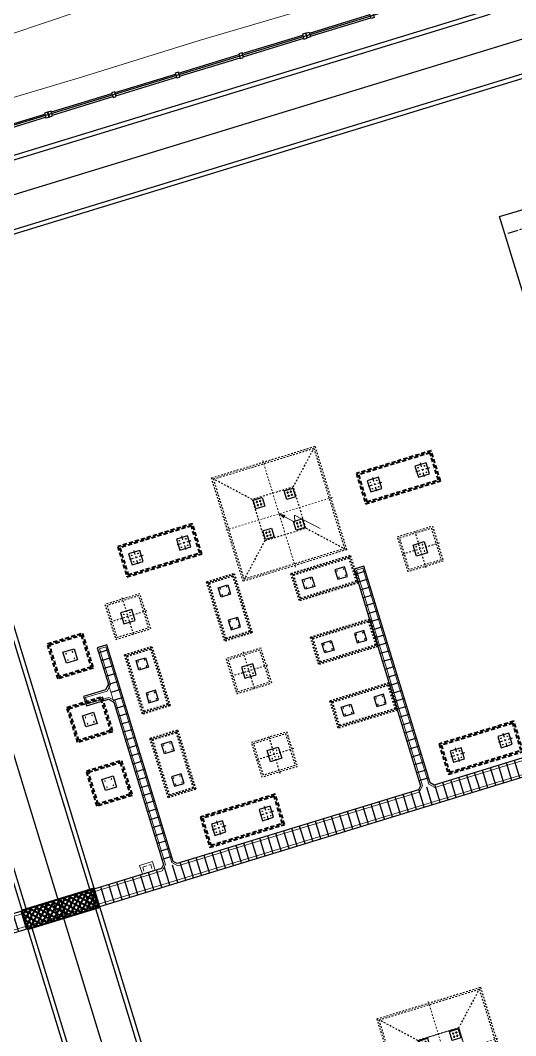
# Model space of a CAD drawing. Header units: inches. Extents: x 543393 to 2689207, y 1841861 to 9121372.
# Drawn here: x 547454 to 547483.8, y 1841939.3 to 1842000.3 of the extents above; entities that cross this region are included whole.
import ezdxf

# ---------------------------------------------------------------- set-up
doc = ezdxf.new("R2010")
doc.units = ezdxf.units.IN
doc.header["$MEASUREMENT"] = 0
for name, pattern in [('02 Xref HH1 MBXD$0$HIDDEN', [0.375, 0.25, -0.125]), ('02 Xref HH1 NDK$0$DASHDOT', [1, 0.5, -0.25, 0, -0.25]), ('02 Xref KB1 MBTB$0$HIDDEN', [0.375, 0.25, -0.125]), ('CENTER', [2, 1.25, -0.25, 0.25, -0.25]), ('DASHDOT', [1, 0.5, -0.25, 0, -0.25]), ('DASHED2', [0.375, 0.25, -0.125]), ('HIDDEN', [0.375, 0.25, -0.125])]:
    doc.linetypes.add(name, pattern=pattern)
for name, color, linetype in [('0.TEXT', 7, 'Continuous'), ('02 Xref HT MBXD V2$0$0.DUONG O TO MOI', 4, 'Continuous'), ('02 Xref HT MBXD V2$0$0.MC HH1', 3, 'Continuous'), ('02 Xref KB1 MBTB$0$DUKIEN', 6, '02 Xref KB1 MBTB$0$HIDDEN'), ('0_Central_Road', 9, 'Continuous'), ('Duong', 4, 'Continuous'), ('Giai doan nay (muong cap)', 9, 'Continuous'), ('LAPMOI', 4, 'Continuous'), ('mongs tb', 4, 'Continuous'), ('NET THAY', 4, 'Continuous'), ('NETTRUC', 8, 'CENTER'), ('PDF17_MONG', 7, 'Continuous'), ('PDF17_TAM', 8, 'Continuous'), ('XD-Mong TB', 4, 'Continuous')]:
    doc.layers.add(name, color=color, linetype=linetype)
for name, color, linetype, lineweight in [('02 Xref KB1 MBTB$0$00', 5, 'Continuous', 9), ('1_Kim_CS', 1, 'Continuous', 9), ('COT THEP', 7, 'Continuous', 9), ('HTPP-220', 4, 'Continuous', 40), ('Level 30', 7, 'Continuous', 0)]:
    doc.layers.add(name, color=color, linetype=linetype, lineweight=lineweight)

# ---------------------------------------------------------------- blocks, each defined once
blk = doc.blocks.new('HR')
at = {"layer": 'LAPMOI'}
for points in [[(197005, 65096), (197205, 65096), (197205, 65396), (197005, 65396)], [(201005, 65096), (201205, 65096), (201205, 65396), (201005, 65396)]]:
    blk.add_lwpolyline(points, close=True, dxfattribs=at)
for points in [[(197205, 65346), (201005, 65346)], [(197205, 65146), (201005, 65146)]]:
    blk.add_lwpolyline(points, dxfattribs=at)
blk = doc.blocks.new('MT12')
at = {"color": 8, "linetype": '02 Xref KB1 MBTB$0$HIDDEN', "ltscale": 30}
for points in [[(-3250, -3250), (3250, -3250), (3250, 3250), (-3250, 3250)], [(-3150, -3150), (3150, -3150), (3150, 3150), (-3150, 3150)], [(-1291, 1291), (1291, 1291), (1291, -1291), (-1291, -1291)]]:
    blk.add_lwpolyline(points, close=True, dxfattribs=at)
for points in [[(-1291, 1291), (-3150, 3150)], [(1291, 1291), (3150, 3150)], [(-1291, -1291), (-3150, -3150)], [(1291, -1291), (3150, -3150)]]:
    blk.add_lwpolyline(points, dxfattribs=at)
for points in [[(-1241, 691), (-691, 691), (-691, 1241), (-1241, 1241)], [(691, 691), (1241, 691), (1241, 1241), (691, 1241)], [(-1241, -1241), (-691, -1241), (-691, -691), (-1241, -691)], [(691, -1241), (1241, -1241), (1241, -691), (691, -691)]]:
    blk.add_lwpolyline(points, close=True)
at = {"layer": 'PDF17_MONG', "color": 8, "linetype": 'HIDDEN', "lineweight": 25, "ltscale": 5000}
for centre in [(-1068, 1066), (-1068, 868), (-867, 1066), (-867, 868), (864, 1066), (864, 868), (1065, 1066), (1065, 868), (-1068, -866), (-1068, -1064), (-867, -866), (-867, -1064), (864, -866), (864, -1064), (1065, -866), (1065, -1064)]:
    blk.add_circle(centre, 27.8, dxfattribs=at)
at = {"layer": 'PDF17_TAM', "color": 8, "linetype": 'DASHDOT', "lineweight": 18, "ltscale": 20}
for points in [[(0, 3350), (0, -3350)], [(-3350, 0), (3350, 0)]]:
    blk.add_lwpolyline(points, dxfattribs=at)
at = {"layer": 'PDF17_TAM', "color": 8, "linetype": 'HIDDEN', "lineweight": 18, "ltscale": 5000}
for points in [[(-1006, 1065), (-1132, 1065)], [(-1006, 867), (-1132, 867)], [(-1066, 1128), (-1066, 1000)], [(-1066, 804), (-1066, 932)], [(-926, 1065), (-800, 1065)], [(-926, 867), (-800, 867)], [(-866, 1128), (-866, 1000)], [(-866, 804), (-866, 932)], [(926, 1065), (800, 1065)], [(926, 867), (800, 867)], [(866, 1128), (866, 1000)], [(866, 804), (866, 932)], [(1006, 1065), (1132, 1065)], [(1006, 867), (1132, 867)], [(1066, 1128), (1066, 1000)], [(1066, 804), (1066, 932)], [(-1006, -867), (-1132, -867)], [(-1006, -1065), (-1132, -1065)], [(-1066, -804), (-1066, -932)], [(-1066, -1128), (-1066, -1000)], [(-926, -867), (-800, -867)], [(-926, -1065), (-800, -1065)], [(-866, -804), (-866, -932)], [(-866, -1128), (-866, -1000)], [(926, -867), (800, -867)], [(926, -1065), (800, -1065)], [(866, -804), (866, -932)], [(866, -1128), (866, -1000)], [(1006, -867), (1132, -867)], [(1006, -1065), (1132, -1065)], [(1066, -804), (1066, -932)], [(1066, -1128), (1066, -1000)]]:
    blk.add_lwpolyline(points, dxfattribs=at)
blk = doc.blocks.new('GFDGDFG')
at = {"color": 8, "linetype": 'DASHED2', "ltscale": 1000}
for points in [[(-5100, -1100), (-2900, -1100), (-2900, 1100), (-5100, 1100)], [(-5000, -1000), (-3000, -1000), (-3000, 1000), (-5000, 1000)], [(-1100, -1100), (1100, -1100), (1100, 1100), (-1100, 1100)], [(-1000, -1000), (1000, -1000), (1000, 1000), (-1000, 1000)], [(2900, -1100), (5100, -1100), (5100, 1100), (2900, 1100)], [(3000, -1000), (5000, -1000), (5000, 1000), (3000, 1000)]]:
    blk.add_lwpolyline(points, close=True, dxfattribs=at)
at = {"layer": 'mongs tb'}
for points in [[(-4350, -350), (-3650, -350), (-3650, 350), (-4350, 350)], [(-350, -350), (350, -350), (350, 350), (-350, 350)], [(3650, -350), (4350, -350), (4350, 350), (3650, 350)]]:
    blk.add_lwpolyline(points, close=True, dxfattribs=at)
for centre in [(-4199, 200), (-3799, 200), (-199, 200), (201, 200), (3801, 200), (4201, 200), (-4199, -199), (-3799, -199), (-199, -199), (201, -199), (3801, -199), (4201, -199)]:
    blk.add_circle(centre, 15.1, dxfattribs=at)
blk = doc.blocks.new('MDCL -3')
at = {"color": 8, "linetype": '02 Xref HH1 MBXD$0$HIDDEN', "ltscale": 20}
for points in [[(1850, -850), (1850, 850), (-1850, 850), (-1850, -850)], [(1750, -750), (1750, 750), (-1750, 750), (-1750, -750)]]:
    blk.add_lwpolyline(points, close=True, dxfattribs=at)
at = {"color": 8, "linetype": '02 Xref HH1 NDK$0$DASHDOT', "ltscale": 10, "const_width": 0.05}
for points in [[(-1025, -962), (-1025, 971)], [(1025, -962), (1025, 971)], [(-2046, 0), (2019, 0)]]:
    blk.add_lwpolyline(points, dxfattribs=at)
at = {"layer": 'mongs tb'}
for points in [[(-725, -300), (-1325, -300), (-1325, 300), (-725, 300)], [(725, -300), (1325, -300), (1325, 300), (725, 300)]]:
    blk.add_lwpolyline(points, close=True, dxfattribs=at)
for centre in [(-1226, 200), (-825, 200), (825, 200), (1226, 200), (-1226, -200), (-825, -200), (825, -200), (1226, -200)]:
    blk.add_circle(centre, 15.4, dxfattribs=at)
blk = doc.blocks.new('MTB')
at = {"layer": 'mongs tb', "color": 8, "linetype": '02 Xref HH1 MBXD$0$HIDDEN', "ltscale": 30}
for points in [[(-1100, -1100), (1100, -1100), (1100, 1100), (-1100, 1100)], [(-1000, -1000), (1000, -1000), (1000, 1000), (-1000, 1000)]]:
    blk.add_lwpolyline(points, close=True, dxfattribs=at)
at = {"layer": 'mongs tb', "color": 8, "linetype": 'DASHDOT', "ltscale": 10}
for points in [[(0, 1200), (0, -1200)], [(-1200, 0), (1200, 0)]]:
    blk.add_lwpolyline(points, dxfattribs=at)
at = {"layer": 'mongs tb'}
blk.add_lwpolyline([(-350, -350), (350, -350), (350, 350), (-350, 350)], close=True, dxfattribs=at)
for centre in [(-199, 200), (201, 200), (-199, -199), (201, -199)]:
    blk.add_circle(centre, 15.1, dxfattribs=at)
blk = doc.blocks.new('nha kho')
at = {"layer": 'NET THAY'}
for p, q in [((10542, 10884), (-9858, 10884)), ((-9858, 10884), (-9858, 684))]:
    blk.add_line(p, q, dxfattribs=at)
at = {"layer": 'NETTRUC', "ltscale": 500}
blk.add_line((-8758, 10689), (-8758, -57), dxfattribs=at)
blk = doc.blocks.new('X220 NC')
at = {"color": 0, "linetype": 'ByBlock', "lineweight": -2, "ltscale": 4500}
for p, q in [((3752640, -136418), (3751640, -137418)), ((3751640, -136418), (3752640, -137418)), ((3751640, -153418), (3751640, -137418)), ((3752640, -153418), (3752640, -137418)), ((3752640, -153418), (3751640, -154418)), ((3751640, -153418), (3752640, -154418))]:
    blk.add_line(p, q, dxfattribs=at)
for points in [[(3753431, -138209), (3750849, -138209), (3750849, -135627), (3753431, -135627)], [(3750899, -135677), (3751449, -135677), (3751449, -136227), (3750899, -136227)], [(3753381, -135677), (3752831, -135677), (3752831, -136227), (3753381, -136227)], [(3751640, -137418), (3752640, -137418), (3752640, -136418), (3751640, -136418)], [(3752640, -137418), (3751640, -137418), (3751640, -136418), (3752640, -136418)], [(3750899, -138159), (3751449, -138159), (3751449, -137609), (3750899, -137609)], [(3753381, -138159), (3752831, -138159), (3752831, -137609), (3753381, -137609)], [(3753431, -152627), (3750849, -152627), (3750849, -155209), (3753431, -155209)], [(3750899, -152677), (3751449, -152677), (3751449, -153227), (3750899, -153227)], [(3753381, -152677), (3752831, -152677), (3752831, -153227), (3753381, -153227)], [(3751640, -154418), (3752640, -154418), (3752640, -153418), (3751640, -153418)], [(3751640, -153418), (3752640, -153418), (3752640, -154418), (3751640, -154418)], [(3752640, -153418), (3751640, -153418), (3751640, -154418), (3752640, -154418)], [(3750899, -155159), (3751449, -155159), (3751449, -154609), (3750899, -154609)], [(3753381, -155159), (3752831, -155159), (3752831, -154609), (3753381, -154609)]]:
    blk.add_lwpolyline(points, close=True, dxfattribs=at)
blk = doc.blocks.new('Tru DTC')
at = {"color": 8, "linetype": 'HIDDEN', "ltscale": 1000, "elevation": 0}
for points in [[(146250, 33250), (144350, 33250), (144350, 28550), (146250, 28550)], [(146150, 33150), (144450, 33150), (144450, 28650), (146150, 28650)]]:
    blk.add_lwpolyline(points, close=True, dxfattribs=at)
at = {"layer": 'mongs tb', "color": 8, "linetype": 'DASHDOT', "ltscale": 500, "elevation": 0}
for points in [[(145750, 32400), (144850, 32400)], [(145300, 31950), (145300, 32850)], [(145750, 29400), (144850, 29400)], [(145300, 28950), (145300, 29850)]]:
    blk.add_lwpolyline(points, dxfattribs=at)
at = {"layer": 'mongs tb', "elevation": 0}
for points in [[(145650, 32750), (144950, 32750), (144950, 32050), (145650, 32050)], [(145650, 29750), (144950, 29750), (144950, 29050), (145650, 29050)]]:
    blk.add_lwpolyline(points, close=True, dxfattribs=at)
at = {"layer": 'mongs tb'}
for centre in [(145098, 32599, 0), (145499, 32599, 0), (145098, 32199, 0), (145499, 32199, 0), (145098, 29599, 0), (145499, 29599, 0), (145098, 29199, 0), (145499, 29199, 0)]:
    blk.add_circle(centre, 15.1, dxfattribs=at)
blk = doc.blocks.new('Kim_CS222')
at = {"layer": '1_Kim_CS', "color": 0, "linetype": 'ByBlock', "lineweight": -2, "ltscale": 0.5}
for p, q in [((-1050, 1403), (-228, 581)), ((-506, 506), (-228, 581)), ((0, 0), (-506, 506))]:
    blk.add_line(p, q, dxfattribs=at)
blk.add_lwpolyline([(0, 0, 0, 150, 0), (-177, 177, 150, 150, 0)], format="xyseb", dxfattribs=at)
blk = doc.blocks.new('*U222')
at = {"layer": '02 Xref HT MBXD V2$0$0.MC HH1', "color": 8}
blk.add_lwpolyline([(-0.55, 0), (0.55, 0)], dxfattribs=at)
blk = doc.blocks.new('*U223')
at = {"layer": '02 Xref HT MBXD V2$0$0.DUONG O TO MOI', "color": 0, "linetype": 'ByBlock', "lineweight": -2, "transparency": 16777216}
for p in [(0, 46.5), (0, 46), (0, 45.5), (0, 45), (0, 44.5), (0, 44), (0, 43.5), (0, 43), (0, 42.5), (0, 42), (0, 41.5), (0, 41), (0, 40.5), (0, 40), (0, 39.5), (0, 39), (0, 38.5), (0, 38), (0, 37.5), (0, 37), (0, 36.5), (0, 36), (0, 35.5), (0, 35), (0, 34.5), (0, 34), (0, 33.5), (0, 33), (0, 32.5), (0, 32), (0, 31.5), (0, 31), (0, 30.5), (0, 30), (0, 29.5), (0, 29), (0, 28.5), (0, 28), (0, 27.5), (0, 27), (0, 26.5), (0, 26), (0, 25.5), (0, 25), (0, 24.5), (0, 24), (0, 23.5), (0, 23), (0, 22.5), (0, 22), (0, 21.5), (0, 21), (0, 20.5), (0, 20), (0, 19.5), (0, 19), (0, 18.5), (0, 18), (0, 17.5), (0, 17), (0, 16.5), (0, 16), (0, 15.5), (0, 15), (0, 14.5), (0, 14), (0, 13.5), (0, 13), (0, 12.5), (0, 12), (0, 11.5), (0, 11), (0, 10.5), (0, 10), (0, 9.5), (0, 9), (0, 8.5), (0, 8), (0, 7.5), (0, 7), (0, 6.5), (0, 6), (0, 5.5), (0, 5), (0, 4.5), (0, 4), (0, 3.5), (0, 3), (0, 2.5), (0, 2), (0, 1.5), (0, 1), (0, 0.5), (0, 0)]:
    blk.add_blockref('*U222', p, dxfattribs=at)
blk = doc.blocks.new('*U256')
at = {"layer": '02 Xref HT MBXD V2$0$0.MC HH1', "color": 8}
blk.add_lwpolyline([(0, -0.3), (0, 0.3)], dxfattribs=at)
blk = doc.blocks.new('*U257')
at = {"layer": '0.TEXT', "color": 0, "linetype": 'ByBlock', "lineweight": -2, "transparency": 16777216}
for p in [(0, 0), (0.5, 0), (1, 0), (1.5, 0), (2, 0), (2.5, 0), (3, 0), (3.5, 0), (4, 0), (4.5, 0), (5, 0), (5.5, 0), (6, 0), (6.5, 0), (7, 0), (7.5, 0), (8, 0), (8.5, 0), (9, 0), (9.5, 0), (10, 0), (10.5, 0), (11, 0), (11.5, 0), (12, 0), (12.5, 0), (13, 0)]:
    blk.add_blockref('*U256', p, dxfattribs=at)
blk = doc.blocks.new('*U224')
at = {"layer": '02 Xref HT MBXD V2$0$0.MC HH1', "color": 8}
blk.add_lwpolyline([(0, -0.3), (0, 0.3)], dxfattribs=at)
blk = doc.blocks.new('*U258')
at = {"layer": '0.TEXT', "color": 0, "linetype": 'ByBlock', "lineweight": -2, "transparency": 16777216}
for p in [(0, 0), (0.5, 0), (1, 0), (1.5, 0), (2, 0), (2.5, 0), (3, 0), (3.5, 0), (4, 0), (4.5, 0), (5, 0), (5.5, 0), (6, 0), (6.5, 0), (7, 0), (7.5, 0), (8, 0), (8.5, 0), (9, 0), (9.5, 0), (10, 0), (10.5, 0), (11, 0), (11.5, 0), (12, 0), (12.5, 0), (13, 0)]:
    blk.add_blockref('*U224', p, dxfattribs=at)

msp = doc.modelspace()

# ---------------------------------------------------------------- hatches: boundary and pattern name
at = {"layer": 'HTPP-220'}
h = msp.add_hatch(dxfattribs=at)
h.set_pattern_fill('ANSI37', color=8, scale=2, angle=107.01231)
h.set_pattern_definition([(152.0123, (547469.76704, 1841925.26866), (-0.1173205, -0.220762), []), (242.0123, (547469.76704, 1841925.26866), (0.220762, -0.1173205), [])])
h.paths.add_polyline_path([(547454.447, 1841945.671), (547454.096, 1841946.818), (547458.419, 1841948.141), (547458.77, 1841946.993)])

# ---------------------------------------------------------------- linework, layer by layer
at = {"layer": '02 Xref HT MBXD V2$0$0.DUONG O TO MOI', "color": 3}
for points in [[(547488.966, 1841957.435), (547478.879, 1841954.349), (547478.64, 1841954.476), (547474.654, 1841967.503), (547474.08, 1841967.327), (547478.066, 1841954.3), (547477.939, 1841954.061), (547463.433, 1841949.623), (547463.194, 1841949.75), (547459.208, 1841962.777), (547458.634, 1841962.601), (547459.306, 1841960.404), (547459.132, 1841960.077), (547457.811, 1841959.673), (547457.987, 1841959.099), (547459.308, 1841959.503), (547459.635, 1841959.329), (547462.62, 1841949.574), (547462.493, 1841949.335), (547451.315, 1841945.915)], [(547443.924, 1841942.503), (547487.698, 1841955.897), (547487.963, 1841955.756), (547497.461, 1841924.715)]]:
    msp.add_lwpolyline(points, dxfattribs=at)
at = {"layer": '02 Xref HT MBXD V2$0$0.DUONG O TO MOI', "const_width": 0.05}
msp.add_lwpolyline([(547459.635, 1841959.329), (547459.306, 1841960.404)], dxfattribs=at)
at = {"layer": '02 Xref HT MBXD V2$0$0.DUONG O TO MOI'}
msp.add_lwpolyline([(547458.77, 1841946.993), (547458.419, 1841948.141), (547454.096, 1841946.818), (547454.447, 1841945.671)], close=True, dxfattribs=at)
at = {"layer": '02 Xref KB1 MBTB$0$00', "lineweight": 18, "ltscale": 100}
for p, q in [((547461.181, 1841949.514), (547461.946, 1841949.748)), ((547461.946, 1841949.748), (547462.108, 1841949.217)), ((547461.181, 1841949.514), (547461.343, 1841948.983))]:
    msp.add_line(p, q, dxfattribs=at)
at = {"layer": '02 Xref KB1 MBTB$0$DUKIEN', "lineweight": 18}
for p, q in [((547461.368, 1841949.414), (547461.846, 1841949.561)), ((547461.846, 1841949.561), (547461.965, 1841949.174)), ((547461.368, 1841949.414), (547461.487, 1841949.027))]:
    msp.add_line(p, q, dxfattribs=at)
at = {"layer": '0_Central_Road', "linetype": 'DASHDOT', "ltscale": 1000}
for p, q in [((547486.737, 1841999.958), (547451.834, 1841989.279)), ((547446.525, 1841979.288), (547475.198, 1841885.577))]:
    msp.add_line(p, q, dxfattribs=at)
msp.add_lwpolyline([(547542.108, 1841963.566), (547526.016, 1842016.159), (547425.611, 1841985.438), (547461.305, 1841868.777), (547533.023, 1841890.72)], dxfattribs=at)
at = {"layer": 'Duong', "color": 8}
msp.add_lwpolyline([(547482.24, 1842002.66), (547482.503, 1842001.8, -0.414214), (547482.012, 1842000.876), (547441.362, 1841988.438), (547476.038, 1841875.104), (547531.52, 1841892.08), (547519.74, 1841930.578, -0.414214), (547521.559, 1841934), (547531.37, 1841937.002), (547530.047, 1841941.324), (547520.236, 1841938.322, -0.414214), (547516.815, 1841940.14), (547509.295, 1841964.716, -0.414214), (547512.441, 1841970.635), (547536.883, 1841978.114), (547526.098, 1842013.361), (547513.552, 1842009.522), (547522.213, 1841981.217, -0.414214), (547520.394, 1841977.796), (547511.119, 1841974.958, -0.414214), (547505.199, 1841978.103), (547496.334, 1842007.077)], format="xyb", dxfattribs=at)
at = {"layer": 'Duong'}
msp.add_lwpolyline([(547482.488, 1842002.737), (547482.752, 1842001.876, -0.414214), (547482.088, 1842000.627), (547441.687, 1841988.266), (547476.211, 1841875.429), (547531.195, 1841892.252), (547519.492, 1841930.502, -0.414214), (547521.483, 1841934.248), (547531.045, 1841937.174), (547529.875, 1841940.999), (547520.312, 1841938.073, -0.414214), (547516.566, 1841940.064), (547509.047, 1841964.64, -0.414214), (547512.365, 1841970.884), (547536.558, 1841978.286), (547525.908, 1842013.093), (547513.86, 1842009.407), (547522.461, 1841981.293, -0.414214), (547520.47, 1841977.547), (547511.195, 1841974.709, -0.414214), (547504.951, 1841978.027), (547496.086, 1842007.001)], format="xyb", dxfattribs=at)
msp.add_lwpolyline([(547522.532, 1841900.059), (547493.859, 1841993.771, 0.414214), (547486.366, 1841997.753), (547452.42, 1841987.366, 0.414214), (547448.438, 1841979.874), (547477.11, 1841886.162, 0.414214), (547484.603, 1841882.18), (547518.55, 1841892.566, 0.414214)], format="xyb", close=True, dxfattribs=at)
at = {"layer": 'Duong', "color": 8}
msp.add_lwpolyline([(547486.442, 1841997.504), (547452.496, 1841987.118, 0.414214), (547448.686, 1841979.95), (547477.359, 1841886.238, 0.414214), (547484.527, 1841882.429), (547518.474, 1841892.815, 0.414214), (547522.283, 1841899.983), (547493.61, 1841993.695, 0.414214)], format="xyb", close=True, dxfattribs=at)
at = {"layer": 'Giai doan nay (muong cap)', "color": 8, "linetype": '02 Xref HH1 MBXD$0$HIDDEN', "lineweight": 15, "ltscale": 1000}
for points in [[(547488.866, 1841957.248), (547478.931, 1841954.208), (547478.556, 1841954.407), (547474.588, 1841967.378), (547474.205, 1841967.261), (547478.174, 1841954.29), (547477.975, 1841953.915), (547463.485, 1841949.482), (547463.11, 1841949.681), (547459.141, 1841962.652), (547458.759, 1841962.535), (547459.42, 1841960.374), (547459.221, 1841959.999), (547457.936, 1841959.606), (547458.053, 1841959.224), (547459.338, 1841959.617), (547459.712, 1841959.418), (547462.728, 1841949.564), (547462.528, 1841949.189), (547451.367, 1841945.774)], [(547443.975, 1841942.676), (547487.714, 1841956.058), (547488.089, 1841955.859), (547497.622, 1841924.7)]]:
    msp.add_lwpolyline(points, dxfattribs=at)
at = {"layer": 'Level 30', "color": 5, "linetype": 'Continuous', "lineweight": 0, "flags": 128}
for points in [[(547543.3, 1842010), (547540.2, 1842022), (547538.336, 1842032.651), (547507.02, 1842020.43), (547478.88, 1842008.28), (547463.939, 1842003.035), (547454.99, 1842000), (547450.71, 1841998.55)], [(547435.266, 1841990.209), (547457.738, 1841996.905), (547464.757, 1841999.096), (547479.303, 1842003.38), (547483.2, 1842004.528), (547493.957, 1842007.834), (547522.598, 1842016.302), (547526.675, 1842017.474), (547526.71, 1842017.467), (547526.737, 1842017.444), (547526.745, 1842017.428), (547531.542, 1842003.854), (547539.239, 1841980.121), (547541.659, 1841971.654), (547545.189, 1841960.262)]]:
    msp.add_lwpolyline(points, dxfattribs=at)

# ---------------------------------------------------------------- block references
at = {"layer": '0.TEXT', "rotation": 107.0123114188912}
for name, p in [('*U258', (547478.263, 1841954.683)), ('*U257', (547462.816, 1841949.957))]:
    msp.add_blockref(name, p, dxfattribs=at)
at = {"layer": '02 Xref HT MBXD V2$0$0.DUONG O TO MOI', "rotation": 107.0123114188912}
msp.add_blockref('*U223', (547489.127, 1841956.909), dxfattribs=at)
at = {"layer": '1_Kim_CS', "xscale": -0.0015, "yscale": 0.0015, "zscale": 0.0015, "rotation": 287.0123114188912}
msp.add_blockref('Kim_CS222', (547469.56, 1841970.65), dxfattribs=at)
at = {"layer": 'COT THEP', "xscale": 0.001, "yscale": 0.001, "zscale": 0.001, "rotation": 17.01231141889117}
msp.add_blockref('X220 NC', (543851.495, 1840971.274), dxfattribs=at)
at = {"layer": 'HTPP-220', "yscale": 0.001, "zscale": 0.001}
for name, p, xscale, rotation in [('Tru DTC', (547548.792, 1841842.943), 0.001, 107.0123114188912), ('Tru DTC', (547534.448, 1841838.554), 0.001, 107.0123114188912), ('MTB', (547478.049, 1841968.542), -0.001, 287.0123114188912), ('MDCL -3', (547472.311, 1841966.786), -0.001, 17.01231141889109), ('MDCL -3', (547466.574, 1841965.031), -0.001, 287.0123114188912), ('MTB', (547460.471, 1841964.47), 0.001, 287.0123114188912), ('MDCL -3', (547473.482, 1841962.961), -0.001, 17.01231141889109), ('GFDGDFG', (547458.181, 1841958.28), -0.001, 107.0123114188912), ('MDCL -3', (547461.641, 1841960.645), -0.001, 287.0123114188912), ('MTB', (547467.745, 1841961.205), 0.001, 287.0123114188912), ('MDCL -3', (547474.652, 1841959.136), -0.001, 17.01231141889109), ('Tru DTC', (547553.765, 1841826.687), 0.001, 107.0123114188912), ('MDCL -3', (547463.177, 1841955.625), -0.001, 287.0123114188912), ('MTB', (547469.281, 1841956.186), -0.001, 287.0123114188912), ('Tru DTC', (547539.422, 1841822.298), 0.001, 107.0123114188912)]:
    msp.add_blockref(name, p, dxfattribs=dict(at, xscale=xscale, rotation=rotation))
at = {"layer": 'LAPMOI', "yscale": 0.001, "zscale": 0.001}
for p, xscale, rotation in [((547263.749, 1842004.146), -0.001, 197.0123114188912), ((547297.893, 1841878.129), 0.001, 17.01231141889117), ((547294.068, 1841876.959), 0.001, 17.01231141889117), ((547290.243, 1841875.789), 0.001, 17.01231141889117), ((547286.418, 1841874.618), 0.001, 17.01231141889117), ((547282.383, 1841873.384), 0.001, 17.01231141889117)]:
    msp.add_blockref('HR', p, dxfattribs=dict(at, xscale=xscale, rotation=rotation))
at = {"layer": 'NET THAY', "xscale": -0.001, "yscale": 0.001, "zscale": 0.001, "rotation": 107.0123114188912}
msp.add_blockref('nha kho', (547496.107, 1841982.268), dxfattribs=at)
at = {"layer": 'XD-Mong TB', "xscale": -0.001, "yscale": 0.001, "zscale": 0.001, "rotation": 107.0123114188912}
for p in [(547469.56, 1841970.65), (547479.508, 1841938.138)]:
    msp.add_blockref('MT12', p, dxfattribs=at)

doc.saveas('drawing.dxf')
